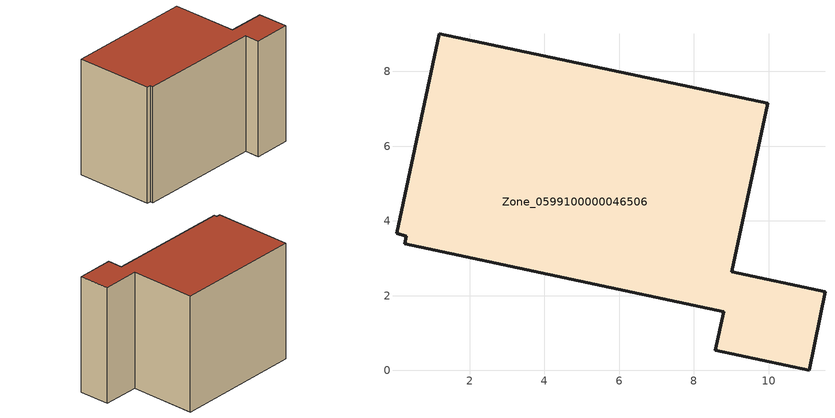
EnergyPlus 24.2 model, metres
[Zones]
Zone_0599100000046506
 floor ground (C_G): 0.05,3.66 1.19,9.01 9.98,7.15 9.01,2.64 11.51,2.1 11.09,0 8.57,0.54 8.8,1.57 0.27,3.39 0.3,3.59 z0
 wall outside (C_F): 8.57,0.54 11.09,0 11.51,2.1 9.01,2.64 9.98,7.15 1.19,9.01 0.05,3.66 0.3,3.59 0.27,3.39 8.8,1.57 8.57,0.54 z0:8.2
 roof outside (C_R): 1.19,9.01 0.05,3.66 0.3,3.59 0.27,3.39 8.8,1.57 8.57,0.54 11.09,0 11.51,2.1 9.01,2.64 9.98,7.15 z8.2
[BUILDING]
Pand.0599100000046506: North Axis=0; Terrain=City; Loads Convergence Tolerance Value=0.04; Temperature Convergence Tolerance Value=0.4; Solar Distribution=FullExterior; Maximum Number of Warmup Days=25; Minimum Number of Warmup Days=1
[Site:Location]
Rotterdam.The.Hague.AP_ZH_NLD Design_Conditions: Latitude=51.96; Longitude=4.45; Time Zone=1; Elevation=-4.5
[SITE:GROUNDTEMPERATURE:BUILDINGSURFACE]
18, 18, 18, 18, 18, 18, 18, 18, 18, 18, 18, 18
[MATERIAL] Thermal Absorptance=0.9; Solar Absorptance=0.7; Visible Absorptance=0.7
Name | Roughness | Thickness | Conductivity | Density | Specific Heat
G.TC.1975-1991 | MediumSmooth | 0.15 | 0.288461 | 540 | 1210
F.TC.1975-1991 | Rough | 0.3 | 0.230769 | 1920 | 840
R.TC.1975-1991 | MediumRough | 0.2 | 0.153846 | 1500 | 1000
[CONSTRUCTION]
C_G: G.TC.1975-1991
C_F: F.TC.1975-1991
C_R: R.TC.1975-1991
[ZONE]
Zone_0599100000046506: Type=1; Multiplier=1; Ceiling Height=Autocalculate; Volume=Autocalculate; Floor Area=autocalculate; Part of Total Floor Area=Yes
[ZONEINFILTRATION:DESIGNFLOWRATE]
Infil_Zone_0599100000046506: Zone or ZoneList or Space or SpaceList=Zone_0599100000046506; Schedule=AlwaysOn; Design Flow Rate Calculation Method=Flow/Area; Flow Rate per Floor Area=0.003; Constant Term Coefficient=1; Temperature Term Coefficient=0; Velocity Term Coefficient=0; Velocity Squared Term Coefficient=0
[HVACTEMPLATE:ZONE:IDEALLOADSAIRSYSTEM]
Zone_0599100000046506: Maximum Heating Supply Air Temperature=50; Minimum Cooling Supply Air Temperature=13; Maximum Heating Supply Air Humidity Ratio=0.0156; Minimum Cooling Supply Air Humidity Ratio=0.0077; Heating Limit=NoLimit; Cooling Limit=NoLimit; Dehumidification Control Type=ConstantSensibleHeatRatio; Cooling Sensible Heat Ratio=0.7; Dehumidification Setpoint=60; Humidification Control Type=None; Humidification Setpoint=30; Outdoor Air Method=None; Outdoor Air Flow Rate per Person=0.00944; Outdoor Air Flow Rate per Zone Floor Area=0; Outdoor Air Flow Rate per Zone=0; Demand Controlled Ventilation Type=None; Outdoor Air Economizer Type=NoEconomizer; Heat Recovery Type=None; Sensible Heat Recovery Effectiveness=0.7; Latent Heat Recovery Effectiveness=0.65
[ZONECONTROL:THERMOSTAT]
ThermostatControl_Zone_0599100000046506: Zone or ZoneList=Zone_0599100000046506; Control Type Schedule=DualSetpointControlType; Control 1=Thermostat_Zone_0599100000046506; Temperature Difference Between Cutout And Setpoint=0
[THERMOSTATSETPOINT:DUALSETPOINT]
Thermostat_Zone_0599100000046506: Heating Setpoint Temperature Schedule=HeatingSetpoint_Zone_0599100000046506; Cooling Setpoint Temperature Schedule=CoolingSetpoint_Zone_0599100000046506
[SCHEDULE:COMPACT]
HeatingSetpoint_Zone_0599100000046506: Through: 12/31, For: AllDays, Until: 24:00, 21
CoolingSetpoint_Zone_0599100000046506: Through: 12/31, For: AllDays, Until: 24:00, 24
DualSetpointControlType: Through: 12/31, For: AllDays, Until: 24:00, 4
AlwaysOn: Through: 12/31, For: AllDays, Until: 24:00, 1
